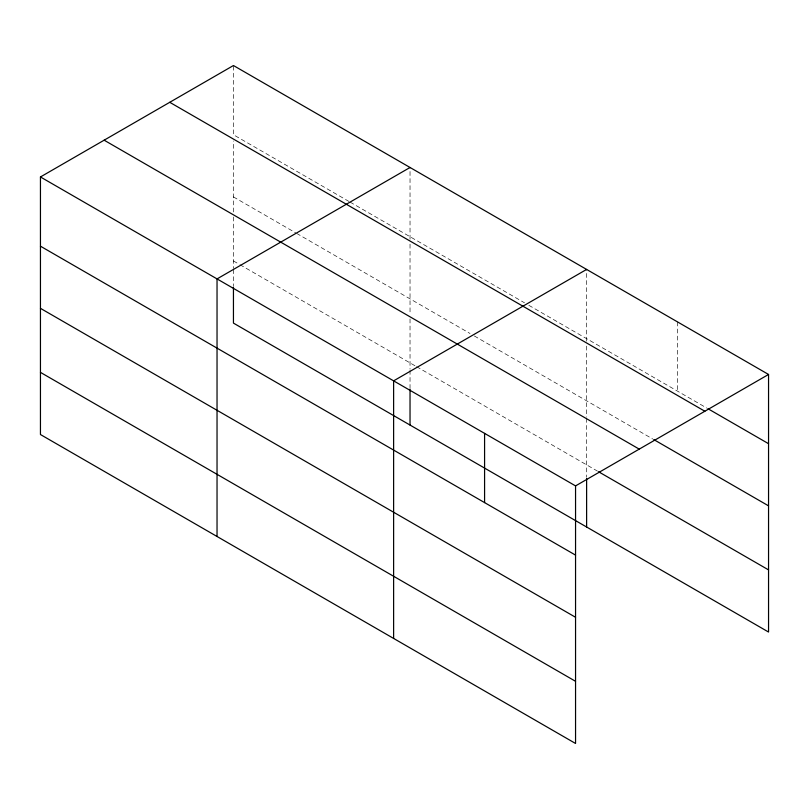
<?xml version="1.0" encoding="UTF-8"?>
<svg xmlns="http://www.w3.org/2000/svg" width="809" height="809" viewBox="0 0 809 809"><rect width="100%" height="100%" fill="white"/><g stroke="black" fill="none" stroke-linecap="round" stroke-linejoin="round"><path stroke-width="0.61" stroke-dasharray="4.04 3.03" d="M233.447 211.978L233.447 140.968M410.032 244.166L410.032 313.932M410.032 239.191L410.032 167.483M586.616 346.11L586.616 417.131M586.616 341.145L586.616 269.427M348.992 201.461L233.447 134.759L233.447 65.529M350.085 202.098L524.485 302.788M528.843 305.306L706.823 408.06M233.447 196.911L295.578 232.78M296.67 233.417L469.989 333.47M474.347 335.988L652.671 438.953M233.447 260.953L238.898 264.098M239.99 264.725L415.482 366.042M416.574 366.669L597.446 471.101M677.588 321.952L677.588 391.172M586.616 418.384L586.616 477.28M410.032 318.948L410.032 369.116M410.032 370.36L410.032 387.764M233.447 217.004L233.447 268.406M233.447 269.65L233.447 285.81"/><path stroke-width="1.21" d="M40.45 176.959L575.553 485.896L575.553 743.471L40.45 434.534L40.45 176.959L233.447 65.529L768.55 374.466L768.55 632.041L233.447 323.104L233.447 287.053M410.032 167.483L217.034 278.913L217.034 536.478M586.616 269.427L393.619 380.857L393.619 638.432M575.553 485.896L768.55 374.466M707.905 408.687L768.55 443.696M169.759 102.308L704.861 411.245M653.763 439.57L768.55 505.847M104.139 140.19L639.241 449.126M598.529 471.728L768.55 569.89M40.45 246.189L575.553 555.126M40.45 308.34L575.553 617.277M40.45 372.373L575.553 681.309M586.616 478.523L586.616 527.003M484.581 433.381L484.581 502.601M410.032 388.998L410.032 425.049"/></g></svg>
